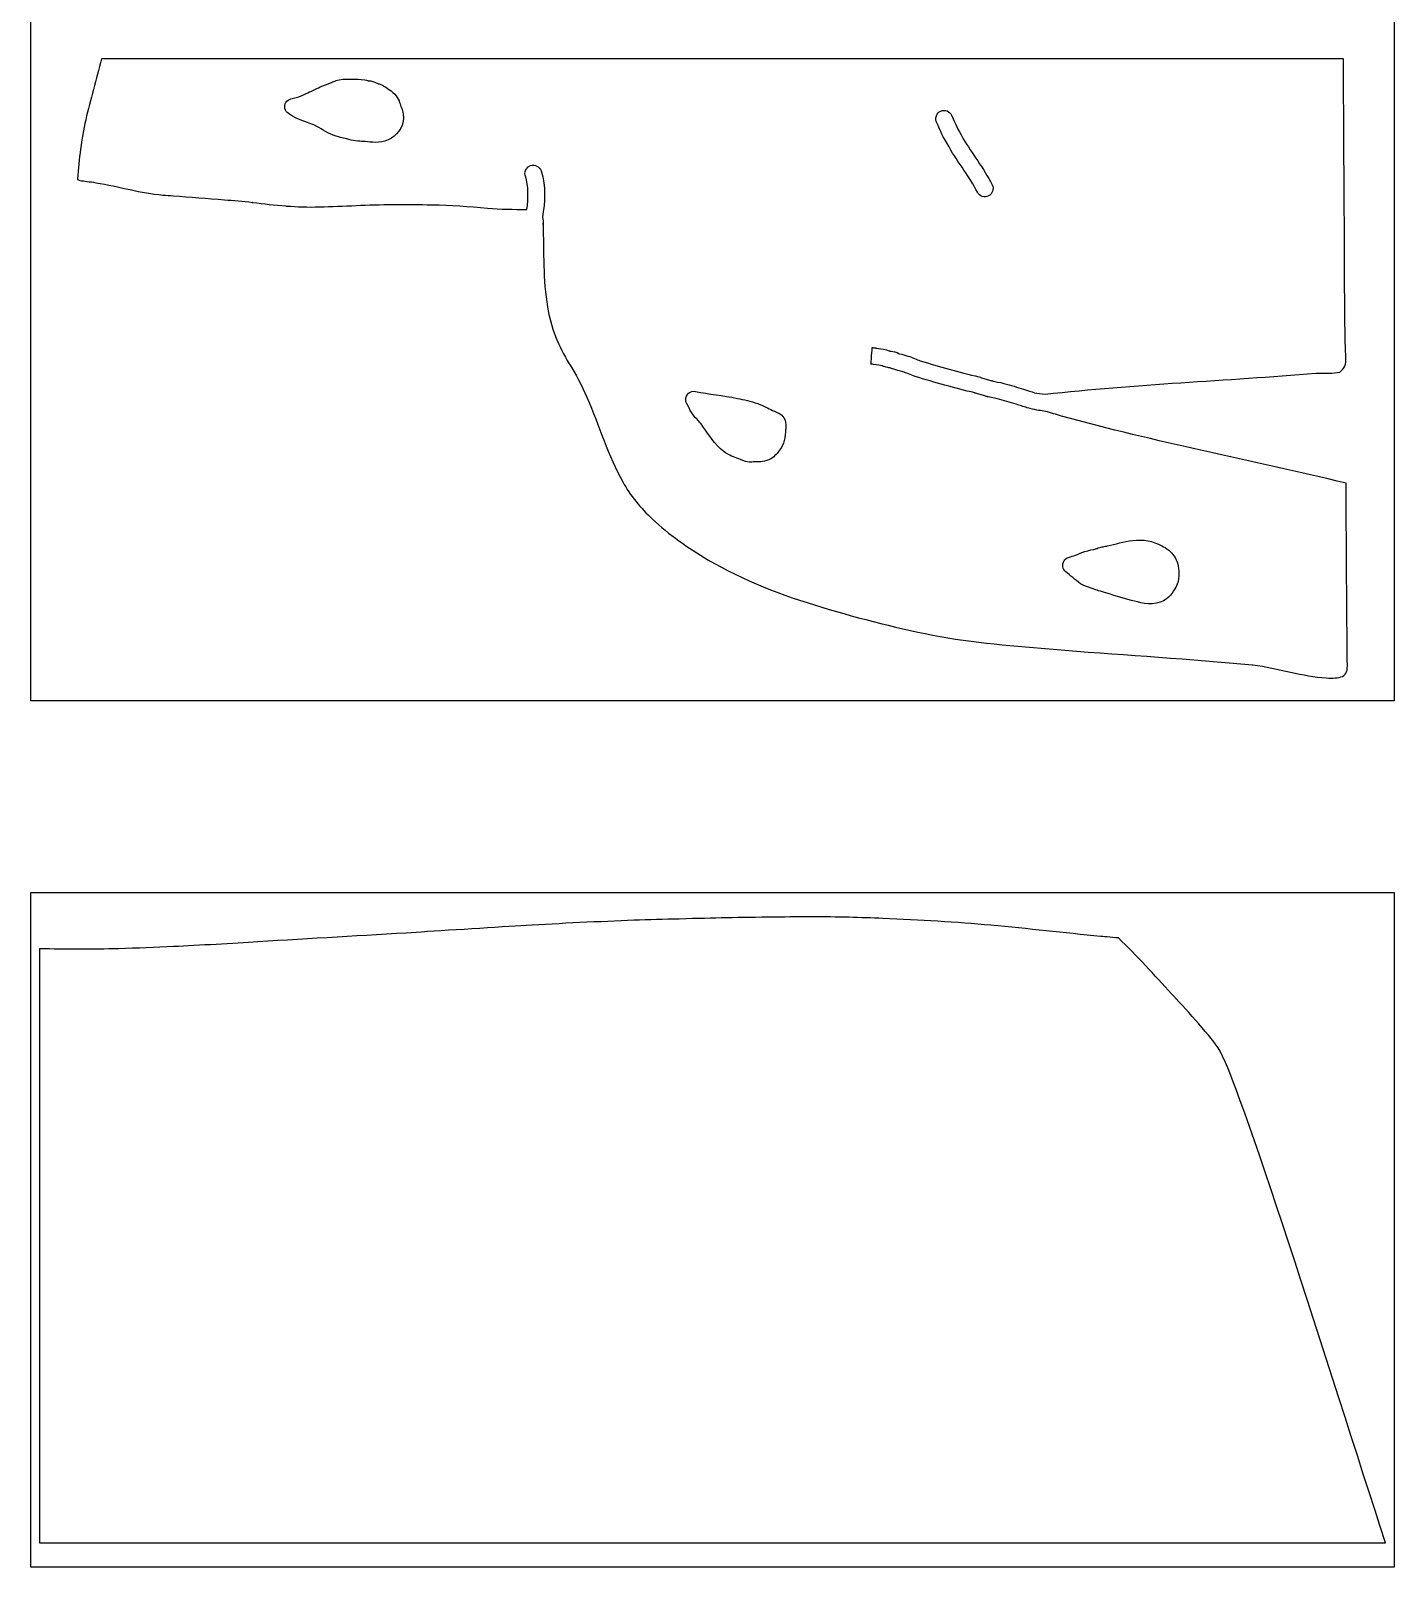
# Model space of a CAD drawing. Header units: millimetres. Extents: x -1461 to -1025, y 571 to 3922.
# Drawn here: x -1421 to -1025, y 1404.7 to 1851 of the extents above; entities that cross this region are included whole.
import ezdxf

# ---------------------------------------------------------------- set-up
doc = ezdxf.new("R2010")
doc.units = ezdxf.units.MM
doc.layers.add('Calque_1', color=7, linetype='CONTINUOUS')

msp = doc.modelspace()

# ---------------------------------------------------------------- linework, layer by layer
at = {"layer": 'Calque_1', "color": 5}
for points in [[(-1421.0135, 1972.3532), (-1221.0133, 1972.3532), (-1025.0134, 1972.3532), (-1025.0134, 1656.3533), (-1421.0135, 1656.3533)], [(-1421.0135, 1600.7278), (-1025.0134, 1600.7278), (-1025.0134, 1404.7279), (-1421.0135, 1404.7279)]]:
    msp.add_lwpolyline(points, close=True, dxfattribs=at)
at = {"layer": 'Calque_1', "color": 7}
for points in [[(-1039.7801, 1842.8404), (-1400.4201, 1842.8404)], [(-1347.1832, 1828.4169), (-1347.1827, 1828.4169)], [(-1407.3894, 1807.8011), (-1407.3794, 1807.8001)], [(-1407.3846, 1807.7991), (-1407.3894, 1807.8011)], [(-1382.6646, 1803.2903), (-1382.6326, 1803.2903), (-1382.6086, 1803.2903)], [(-1364.7451, 1801.9286), (-1364.7351, 1801.9286)], [(-1356.6519, 1801.1705), (-1356.6799, 1801.1705)], [(-1337.2139, 1799.8619), (-1337.1899, 1799.8619), (-1337.1619, 1799.8619)], [(-1304.4631, 1800.4624), (-1304.4501, 1800.4624)], [(-1288.3756, 1799.4795), (-1288.3496, 1799.4795)], [(-1272.4225, 1796.8957), (-1272.4125, 1796.8797)], [(-1272.195, 1795.1574), (-1272.231, 1794.696)], [(-1272.193, 1795.005), (-1272.195, 1795.005)], [(-1039.514, 1795.6989), (-1039.514, 1795.7089)], [(-1270.9392, 1770.7955), (-1270.9392, 1770.7855)], [(-1264.598, 1754.2563), (-1264.574, 1754.2173)], [(-1176.9343, 1754.2134), (-1176.9453, 1754.2134), (-1176.9553, 1754.2134), (-1176.9653, 1754.2134), (-1176.9873, 1754.2134)], [(-1230.8027, 1743.8371), (-1230.8038, 1743.836)], [(-1121.6085, 1739.0925), (-1121.6305, 1739.1025)], [(-1240.4757, 1709.1968), (-1240.4657, 1709.1868)], [(-1191.2475, 1683.576), (-1191.2375, 1683.576)], [(-1120.6687, 1671.0755), (-1120.6577, 1671.0755)], [(-1204.7026, 1593.5673), (-1204.7026, 1593.5675)], [(-1418.4534, 1584.3326), (-1418.4534, 1411.8196), (-1027.5734, 1411.8196)]]:
    msp.add_lwpolyline(points, dxfattribs=at)
for points in [[(-1347.1832, 1828.4169)], [(-1158.1436, 1825.723)], [(-1224.3426, 1697.3622)], [(-1121.2518, 1695.3439)]]:
    msp.add_lwpolyline(points, close=True, dxfattribs=at)
for points in [[(-1400.4201, 1842.8404), (-1401.9578, 1836.9058), (-1403.603, 1831.0217), (-1405.0483, 1825.1583)], [(-1039.514, 1795.7089), (-1039.598, 1811.4192), (-1039.6927, 1827.1299), (-1039.7801, 1842.8404)], [(-1338.6768, 1833.8264), (-1338.256, 1834.0279), (-1337.6967, 1834.374), (-1336.9301, 1834.7194)], [(-1336.9301, 1834.7194), (-1335.8753, 1835.1945), (-1334.8679, 1835.5355), (-1333.9871, 1835.8733)], [(-1333.9871, 1835.8733), (-1333.9311, 1835.8943), (-1333.4608, 1836.0908), (-1333.0011, 1836.2722)], [(-1333.0011, 1836.2722), (-1332.5414, 1836.4536), (-1332.1937, 1836.6334), (-1331.4638, 1836.7725)], [(-1331.4638, 1836.7725), (-1329.9003, 1837.0703), (-1328.5672, 1836.9022), (-1327.6495, 1836.9022)], [(-1327.6495, 1836.9022), (-1326.6464, 1836.9022), (-1325.4047, 1836.9902), (-1323.9727, 1836.7544)], [(-1323.9727, 1836.7544), (-1323.3174, 1836.6464), (-1322.9952, 1836.5111), (-1322.9749, 1836.5068)], [(-1322.9749, 1836.5068), (-1322.9599, 1836.5068), (-1322.4934, 1836.5318), (-1321.6535, 1836.2759)], [(-1321.6535, 1836.2759), (-1320.824, 1836.0226), (-1320.3699, 1835.7304), (-1320.1962, 1835.6619)], [(-1320.1962, 1835.6619), (-1320.1272, 1835.6349), (-1319.6262, 1835.5669), (-1318.8304, 1835.1576)], [(-1318.8304, 1835.1576), (-1318.0739, 1834.7682), (-1317.5933, 1834.3679), (-1317.2739, 1834.1566)], [(-1347.1827, 1828.4169), (-1347.460755, 1829.668908), (-1346.705429, 1830.918316), (-1345.4676, 1831.2539)], [(-1345.4676, 1831.2539), (-1344.3602, 1831.5539), (-1343.3485, 1831.7799), (-1342.4708, 1832.0622)], [(-1342.4708, 1832.0622), (-1342.2414, 1832.1362), (-1341.5435, 1832.5703), (-1340.5449, 1833.014)], [(-1340.5449, 1833.014), (-1339.7411, 1833.3712), (-1339.4069, 1833.4901), (-1339.3486, 1833.5106)], [(-1339.3486, 1833.5106), (-1339.2906, 1833.5316), (-1339.3706, 1833.4946), (-1338.6768, 1833.8264)], [(-1317.2739, 1834.1566), (-1316.7254, 1833.7939), (-1316.0124, 1833.3732), (-1315.2927, 1832.5908)], [(-1315.2927, 1832.5908), (-1314.0979, 1831.292), (-1313.7768, 1829.8867), (-1313.4804, 1829.0086)], [(-1346.1755, 1826.9431), (-1346.688411, 1827.286518), (-1347.049302, 1827.814335), (-1347.1832, 1828.4169)], [(-1337.9042, 1823.2369), (-1340.0539, 1824.4109), (-1343.1106, 1824.8918), (-1346.1755, 1826.9431)], [(-1312.8127, 1826.8061), (-1312.3097, 1823.7575), (-1314.1461, 1821.1852), (-1316.2492, 1819.8221)], [(-1313.4804, 1829.0086), (-1313.3285, 1828.5583), (-1313.4514, 1828.8932), (-1313.2447, 1828.4613)], [(-1313.2447, 1828.4613), (-1313.0381, 1828.0295), (-1312.9349, 1827.5472), (-1312.8127, 1826.8061)], [(-1157.9477, 1824.4957), (-1158.119631, 1824.880502), (-1158.187196, 1825.303796), (-1158.1436, 1825.723)], [(-1158.1436, 1825.723), (-1158.121864, 1825.931594), (-1158.07288, 1826.136438), (-1157.9979, 1826.3323)], [(-1157.9979, 1826.3323), (-1157.770527, 1826.926664), (-1157.316408, 1827.406393), (-1156.7354, 1827.666)], [(-1156.7354, 1827.666), (-1156.154171, 1827.925629), (-1155.493605, 1827.943708), (-1154.899045, 1827.716258)], [(-1154.899045, 1827.716258), (-1154.304485, 1827.488809), (-1153.824644, 1827.034467), (-1153.5651, 1826.4532)], [(-1153.5651, 1826.4532), (-1152.1689, 1823.3269), (-1152.0862, 1822.952), (-1150.1756, 1819.6567)], [(-1405.0483, 1825.1583), (-1406.2915, 1819.5256), (-1407.0653, 1813.7845), (-1407.3846, 1808.0187)], [(-1332.3309, 1820.3652), (-1334.786, 1821.1636), (-1336.2782, 1822.3488), (-1337.9042, 1823.2369)], [(-1154.3283, 1817.2496), (-1156.2943, 1820.6403), (-1156.5784, 1821.4297), (-1157.9477, 1824.4957)], [(-1330.161, 1819.8546), (-1330.6374, 1819.9734), (-1331.3845, 1820.0575), (-1332.3309, 1820.3652)], [(-1327.9658, 1819.2748), (-1328.9238, 1819.4561), (-1329.6386, 1819.7244), (-1330.161, 1819.8546)], [(-1323.2188, 1818.7498), (-1324.8013, 1818.8905), (-1326.0783, 1818.9176), (-1327.9658, 1819.2748)], [(-1316.2492, 1819.8221), (-1318.7438, 1818.2052), (-1321.3763, 1818.586), (-1323.2188, 1818.7498)], [(-1146.0792, 1804.0923), (-1148.2961, 1808.4692), (-1151.576, 1812.5026), (-1154.3283, 1817.2496)], [(-1150.1756, 1819.6567), (-1147.6778, 1815.3489), (-1144.3232, 1811.2482), (-1141.7973, 1806.2611)], [(-1275.8305, 1811.8343), (-1275.225542, 1812.032367), (-1274.566678, 1811.981988), (-1273.998866, 1811.694247)], [(-1407.3846, 1808.0187), (-1407.3846, 1807.9577), (-1407.3842, 1807.8669), (-1407.3846, 1807.7991)], [(-1407.3794, 1807.8001), (-1407.3044, 1807.7641), (-1407.1324, 1807.6426), (-1406.7195, 1807.5427)], [(-1406.7195, 1807.5427), (-1405.491, 1807.2671), (-1403.9138, 1807.2367), (-1402.0733, 1806.8704)], [(-1277.4805, 1809.4226), (-1277.53967, 1810.507272), (-1276.862911, 1811.496448), (-1275.8305, 1811.8343)], [(-1277.3648, 1808.8071), (-1277.430085, 1809.006332), (-1277.468983, 1809.21326), (-1277.4805, 1809.4226)], [(-1276.9452, 1799.1255), (-1276.4434, 1802.5103), (-1276.3817, 1805.8035), (-1277.3648, 1808.8071)], [(-1273.998866, 1811.694247), (-1273.431054, 1811.406506), (-1273.000813, 1810.904976), (-1272.8028, 1810.3)], [(-1272.8028, 1810.3), (-1271.3162, 1805.758), (-1271.6523, 1801.1382), (-1272.4225, 1796.8957)], [(-1402.0733, 1806.8704), (-1395.2847, 1805.777), (-1388.9509, 1803.8007), (-1382.6646, 1803.2903)], [(-1382.6086, 1803.2903), (-1381.6443, 1803.2023), (-1380.6269, 1803.1464), (-1379.6295, 1803.0831)], [(-1379.6295, 1803.0831), (-1374.7214, 1802.7117), (-1369.7543, 1802.3374), (-1364.7451, 1801.9286)], [(-1144.685288, 1802.895802), (-1145.290216, 1803.093994), (-1145.791627, 1803.524392), (-1146.0792, 1804.0923)], [(-1142.8536, 1803.0355), (-1143.421475, 1802.747862), (-1144.08036, 1802.69761), (-1144.685288, 1802.895802)], [(-1141.657396, 1804.42953), (-1141.855491, 1803.82461), (-1142.28578, 1803.323162), (-1142.8536, 1803.0355)], [(-1141.7973, 1806.2611), (-1141.509626, 1805.693286), (-1141.4593, 1805.034449), (-1141.657396, 1804.42953)], [(-1364.7351, 1801.9286), (-1362.1159, 1801.7155), (-1359.4129, 1801.5538), (-1356.6519, 1801.1705)], [(-1356.6799, 1801.1705), (-1356.6359, 1801.1605), (-1356.5919, 1801.1605), (-1356.5481, 1801.1545)], [(-1356.5481, 1801.1545), (-1353.3259, 1800.7487), (-1350.1195, 1800.3687), (-1346.9321, 1800.1179)], [(-1346.9321, 1800.1179), (-1346.8931, 1800.1179), (-1346.8551, 1800.1179), (-1346.8164, 1800.1079)], [(-1346.8164, 1800.1079), (-1343.5951, 1799.8575), (-1340.393, 1799.7392), (-1337.2139, 1799.8619)], [(-1337.1619, 1799.8619), (-1330.0981, 1800.055), (-1322.9738, 1800.4933), (-1315.7694, 1800.5637)], [(-1315.7694, 1800.5637), (-1311.9589, 1800.6177), (-1308.1899, 1800.5177), (-1304.4631, 1800.4624)], [(-1304.4501, 1800.4624), (-1299.0901, 1800.3547), (-1293.7245, 1800.0461), (-1288.3756, 1799.4795)], [(-1288.3496, 1799.4795), (-1284.5645, 1799.1746), (-1280.7557, 1799.109), (-1276.9452, 1799.1255)], [(-1272.4125, 1796.8797), (-1272.1593, 1796.1923), (-1272.1242, 1795.5901), (-1272.1908, 1795.0059)], [(-1272.1908, 1795.0059), (-1272.0345, 1786.7396), (-1272.2358, 1778.6084), (-1270.9392, 1770.7955)], [(-1272.231, 1794.696), (-1272.213, 1794.7983), (-1272.205, 1794.9018), (-1272.193, 1795.005)], [(-1272.195, 1795.005), (-1272.196, 1795.056), (-1272.196, 1795.1064), (-1272.195, 1795.1574)], [(-1039.1259, 1756.2212), (-1039.5359, 1769.4257), (-1039.3942, 1782.589), (-1039.514, 1795.6989)], [(-1270.9392, 1770.7855), (-1269.988, 1764.9565), (-1267.7403, 1759.3291), (-1264.598, 1754.2563)], [(-1176.9873, 1754.2134), (-1177.0023, 1754.2234), (-1176.6017, 1758.9805), (-1176.6017, 1758.9805)], [(-1176.6017, 1758.9805), (-1176.4375, 1758.9805), (-1176.382, 1758.9635), (-1176.2581, 1758.9555)], [(-1176.2581, 1758.9555), (-1175.7698, 1758.9235), (-1175.505, 1758.8585), (-1175.6354, 1758.8665)], [(-1175.6354, 1758.8665), (-1175.61492, 1758.856457), (-1175.594585, 1758.846123), (-1175.5744, 1758.8355)], [(-1175.5744, 1758.8355), (-1175.4754, 1758.8165), (-1175.3965, 1758.8045), (-1175.2866, 1758.7815)], [(-1175.2866, 1758.7815), (-1174.747, 1758.6673), (-1173.7645, 1758.6845), (-1172.4563, 1758.2994)], [(-1264.574, 1754.2173), (-1262.7795, 1751.1949), (-1260.9322, 1748.0583), (-1259.5133, 1744.5987)], [(-1176.8923, 1754.2034), (-1176.9113, 1754.2034), (-1176.9253, 1754.2034), (-1176.9343, 1754.2134)], [(-1176.7347, 1754.1774), (-1176.8007, 1754.1884), (-1176.855, 1754.1974), (-1176.8923, 1754.2034)], [(-1176.2768, 1754.0924), (-1176.4261, 1754.1244), (-1176.6028, 1754.1554), (-1176.7347, 1754.1774)], [(-1173.8062, 1753.7012), (-1174.2294, 1753.8256), (-1175.0656, 1753.8359), (-1176.2768, 1754.0924)], [(-1172.4563, 1758.2994), (-1172.1162, 1758.1994), (-1171.9231, 1758.1411), (-1171.6966, 1758.0534)], [(-1171.6966, 1758.0534), (-1171.6496, 1758.0354), (-1171.5571, 1757.9824), (-1171.4992, 1757.9574)], [(-1171.4992, 1757.9574), (-1171.4582, 1757.9464), (-1171.4992, 1757.9573), (-1171.3705, 1757.9254)], [(-1171.3705, 1757.9254), (-1171.4465, 1757.9444), (-1170.999, 1757.9754), (-1170.0828, 1757.7404)], [(-1170.0828, 1757.7404), (-1169.1253, 1757.495), (-1168.9094, 1757.2591), (-1169.3216, 1757.4118)], [(-1169.3216, 1757.4118), (-1168.5853, 1757.1391), (-1167.5172, 1756.9542), (-1166.2473, 1756.5266)], [(-1166.2473, 1756.5266), (-1164.8777, 1756.0655), (-1163.7042, 1755.5291), (-1162.6625, 1755.1861)], [(-1162.6625, 1755.1861), (-1157.1499, 1753.3709), (-1151.4257, 1751.9395), (-1145.6703, 1750.468)], [(-1040.863, 1751.8835), (-1039.638, 1752.6098), (-1038.8252, 1754.4108), (-1039.0889, 1755.8677)], [(-1039.0889, 1755.8677), (-1039.109953, 1755.984457), (-1039.12232, 1756.102614), (-1039.1259, 1756.2212)], [(-1173.5447, 1753.6202), (-1173.5907, 1753.6352), (-1173.6107, 1753.6432), (-1173.8062, 1753.7012)], [(-1173.1643, 1753.4517), (-1173.2433, 1753.4787), (-1173.3723, 1753.5277), (-1173.5447, 1753.6202)], [(-1172.5354, 1753.276), (-1172.8055, 1753.344), (-1172.921, 1753.368), (-1173.1643, 1753.4517)], [(-1171.4409, 1753.0941), (-1171.611, 1753.0941), (-1171.9236, 1753.1221), (-1172.5354, 1753.276)], [(-1170.9846, 1752.9168), (-1171.2561, 1753.0174), (-1171.3364, 1753.0513), (-1171.4409, 1753.0941)], [(-1167.775, 1751.9836), (-1168.5596, 1752.2478), (-1169.6798, 1752.4336), (-1170.9846, 1752.9168)], [(-1164.1602, 1750.6333), (-1165.5437, 1751.0888), (-1166.7263, 1751.6305), (-1167.775, 1751.9836)], [(-1146.8553, 1745.8237), (-1152.5931, 1747.2907), (-1158.4232, 1748.7443), (-1164.1602, 1750.6333)], [(-1145.6703, 1750.468), (-1145.3713, 1750.392), (-1145.2476, 1750.3479), (-1144.8766, 1750.237)], [(-1144.8766, 1750.237), (-1144.5057, 1750.1262), (-1144.0384, 1749.9857), (-1143.5759, 1749.8464)], [(-1143.5759, 1749.8464), (-1143.1134, 1749.707), (-1142.6556, 1749.5686), (-1142.3072, 1749.4639)], [(-1142.3072, 1749.4639), (-1142.1329, 1749.4119), (-1141.9861, 1749.3679), (-1141.8819, 1749.3368)], [(-1126.4092, 1745.4387), (-1100.1728, 1748.3678), (-1073.8693, 1749.361), (-1047.7623, 1751.552)], [(-1047.7623, 1751.552), (-1047.714178, 1751.55679), (-1047.665923, 1751.560125), (-1047.6176, 1751.562)], [(-1047.6176, 1751.562), (-1044.9808, 1751.623), (-1042.7117, 1751.438), (-1040.863, 1751.8835)], [(-1230.8038, 1743.836), (-1230.827045, 1744.573329), (-1230.509946, 1745.280393), (-1229.943883, 1745.753433)], [(-1229.943883, 1745.753433), (-1229.37782, 1746.226473), (-1228.625676, 1746.41294), (-1227.9042, 1746.2591)], [(-1227.9042, 1746.2591), (-1224.0837, 1745.4448), (-1219.9933, 1745.1015), (-1215.7876, 1744.2396)], [(-1146.2471, 1745.6439), (-1146.6104, 1745.7525), (-1147.0223, 1745.8665), (-1146.8553, 1745.8237)], [(-1144.9568, 1745.2563), (-1145.4184, 1745.3954), (-1145.8838, 1745.5353), (-1146.2471, 1745.6439)], [(-1143.685, 1744.8729), (-1144.0378, 1744.9789), (-1144.4952, 1745.1173), (-1144.9568, 1745.2563)], [(-1141.8819, 1749.3368), (-1141.7777, 1749.3058), (-1141.5339, 1749.2458), (-1141.7969, 1749.3098)], [(-1141.7969, 1749.3098), (-1140.8257, 1749.0707), (-1139.667, 1748.9062), (-1138.3759, 1748.578)], [(-1138.3759, 1748.578), (-1136.3661, 1748.0672), (-1134.4861, 1747.4251), (-1132.6749, 1746.8763)], [(-1132.6749, 1746.8763), (-1131.4945, 1746.5187), (-1130.4456, 1746.1366), (-1129.4829, 1745.881)], [(-1129.4829, 1745.881), (-1128.6651, 1745.6638), (-1127.5972, 1745.6063), (-1126.4092, 1745.4387)], [(-1259.5133, 1744.5987), (-1255.8301, 1736.1602), (-1253.3359, 1727.5158), (-1249.0891, 1719.9718)], [(-1230.5273, 1742.7943), (-1230.69702, 1743.116507), (-1230.791197, 1743.473109), (-1230.8027, 1743.8371)], [(-1229.0561, 1740.0043), (-1229.6152, 1740.9862), (-1230.0738, 1741.9335), (-1230.5273, 1742.7943)], [(-1215.7876, 1744.2396), (-1213.9438, 1743.8618), (-1211.8887, 1743.5076), (-1209.8019, 1742.7069)], [(-1209.8019, 1742.7069), (-1208.3489, 1742.1493), (-1206.7155, 1741.2947), (-1205.5805, 1740.7375)], [(-1205.5805, 1740.7375), (-1205.7772, 1740.8345), (-1205.1023, 1740.5316), (-1204.6023, 1740.307)], [(-1143.2452, 1744.7416), (-1143.3586, 1744.7756), (-1143.5085, 1744.8196), (-1143.685, 1744.8729)], [(-1142.9409, 1744.6556), (-1143.237, 1744.7286), (-1143.1317, 1744.7086), (-1143.2452, 1744.7416)], [(-1139.555, 1743.9322), (-1140.5127, 1744.1756), (-1141.6591, 1744.3401), (-1142.9409, 1744.6556)], [(-1134.0628, 1742.2889), (-1135.9781, 1742.8692), (-1137.791, 1743.4838), (-1139.555, 1743.9322)], [(-1130.7111, 1741.2481), (-1131.9567, 1741.5788), (-1133.0565, 1741.9839), (-1134.0628, 1742.2889)], [(-1126.2881, 1740.445), (-1127.4958, 1740.6519), (-1128.9601, 1740.7831), (-1130.7111, 1741.2481)], [(-1227.5016, 1738.2969), (-1227.4416, 1738.2229), (-1228.2709, 1738.6248), (-1229.0561, 1740.0043)], [(-1227.0303, 1737.5698), (-1227.4789, 1738.1455), (-1227.5975, 1738.4146), (-1227.5016, 1738.2969)], [(-1226.3451, 1736.8086), (-1226.4927, 1736.9618), (-1226.719, 1737.1701), (-1227.0303, 1737.5698)], [(-1225.5984, 1735.8066), (-1225.8481, 1736.1414), (-1226.0967, 1736.4755), (-1226.3451, 1736.8086)], [(-1204.6023, 1740.307), (-1204.3524, 1740.1948), (-1204.0974, 1740.0775), (-1203.8514, 1739.9536)], [(-1203.8514, 1739.9536), (-1203.6053, 1739.8296), (-1203.5374, 1739.9366), (-1202.8876, 1739.3185)], [(-1202.8876, 1739.3185), (-1201.8691, 1738.3498), (-1201.8043, 1737.3492), (-1201.7507, 1736.654)], [(-1201.7507, 1736.654), (-1201.6977, 1735.9589), (-1201.7508, 1735.3885), (-1201.7677, 1735.1254)], [(-1121.6305, 1739.1025), (-1123.1831, 1739.5498), (-1124.7354, 1739.9976), (-1126.2881, 1740.445)], [(-1039.0239, 1719.6141), (-1066.3988, 1726.2698), (-1094.2363, 1731.4843), (-1121.6085, 1739.0925)], [(-1219.7378, 1728.7734), (-1222.4483, 1730.8061), (-1224.1568, 1733.8359), (-1225.5984, 1735.8066)], [(-1201.7677, 1735.1254), (-1201.8803, 1733.1868), (-1202.0633, 1730.8831), (-1203.8053, 1728.7956)], [(-1215.3794, 1726.6728), (-1216.7939, 1727.2001), (-1218.0941, 1727.5408), (-1219.7378, 1728.7734)], [(-1203.8053, 1728.7956), (-1204.3517, 1728.1408), (-1205.1434, 1727.0732), (-1206.6144, 1726.4211)], [(-1212.3594, 1725.7328), (-1213.884, 1725.8634), (-1214.8062, 1726.4591), (-1215.3794, 1726.6728)], [(-1210.9564, 1725.8218), (-1211.2442, 1725.7568), (-1211.8698, 1725.6904), (-1212.3594, 1725.7328)], [(-1210.9144, 1725.8118), (-1210.9574, 1725.8118), (-1210.9544, 1725.8218), (-1210.9564, 1725.8218)], [(-1206.6144, 1726.4211), (-1208.342, 1725.6552), (-1209.8754, 1725.8145), (-1210.9144, 1725.8118)], [(-1249.0891, 1719.9718), (-1246.8436, 1715.9807), (-1243.8721, 1712.3753), (-1240.4757, 1709.1968)], [(-1038.6565, 1670.0982), (-1038.8224, 1686.6076), (-1038.9134, 1703.113), (-1039.0239, 1719.6141)], [(-1240.4657, 1709.1868), (-1235.6602, 1704.6425), (-1230.1295, 1700.8202), (-1224.3426, 1697.3622)], [(-1114.8739, 1699.7405), (-1113.6456, 1700.1361), (-1112.5982, 1700.3019), (-1111.7196, 1700.5317)], [(-1111.7196, 1700.5317), (-1111.576, 1700.5697), (-1111.1917, 1700.7434), (-1110.5289, 1700.9275)], [(-1110.5289, 1700.9275), (-1109.9828, 1701.0792), (-1109.7344, 1701.1041), (-1109.2463, 1701.2004)], [(-1109.2463, 1701.2004), (-1108.7584, 1701.2964), (-1108.0935, 1701.4321), (-1108.2722, 1701.3921)], [(-1108.2722, 1701.3921), (-1106.0563, 1701.8889), (-1103.67, 1702.6716), (-1100.9404, 1702.9718)], [(-1100.9404, 1702.9718), (-1097.9593, 1703.2998), (-1095.1984, 1702.8958), (-1092.4696, 1701.3802)], [(-1092.4696, 1701.3802), (-1091.998, 1701.1181), (-1091.2618, 1700.7446), (-1090.5012, 1700.1064)], [(-1224.3426, 1697.3622), (-1214.0669, 1691.3197), (-1202.7863, 1687.0137), (-1191.2475, 1683.576)], [(-1121.2518, 1695.3439), (-1121.453998, 1696.533653), (-1120.741373, 1697.688538), (-1119.5873, 1698.0414)], [(-1119.5873, 1698.0414), (-1118.8473, 1698.2675), (-1118.1684, 1698.4544), (-1117.5673, 1698.6574)], [(-1117.5673, 1698.6574), (-1116.9464, 1698.8671), (-1116.0917, 1699.3484), (-1114.8739, 1699.7405)], [(-1090.5012, 1700.1064), (-1089.3028, 1699.1009), (-1088.4979, 1697.97), (-1087.9732, 1696.4358)], [(-1087.9732, 1696.4358), (-1087.6035, 1695.3546), (-1087.566, 1694.363), (-1087.5825, 1693.3197)], [(-1120.3971, 1693.8814), (-1120.850272, 1694.248826), (-1121.154108, 1694.768728), (-1121.2518, 1695.3439)], [(-1116.0976, 1690.4062), (-1117.7728, 1691.5574), (-1119.1129, 1692.8404), (-1120.3971, 1693.8814)], [(-1087.5825, 1693.3197), (-1087.5995, 1692.2764), (-1087.6775, 1691.3077), (-1088.028, 1690.2946)], [(-1113.8119, 1689.4243), (-1114.1205, 1689.545), (-1115.0036, 1689.6545), (-1116.0976, 1690.4062)], [(-1109.4396, 1687.9433), (-1112.0863, 1688.7517), (-1111.3024, 1688.4436), (-1113.8119, 1689.4243)], [(-1101.331, 1685.5672), (-1104.1101, 1686.286), (-1106.7885, 1687.1336), (-1109.4396, 1687.9433)], [(-1088.4889, 1689.414), (-1089.2327, 1688.0857), (-1090.3395, 1685.9242), (-1092.8737, 1685.0443)], [(-1088.028, 1690.2946), (-1088.3015, 1689.5047), (-1088.5742, 1689.2617), (-1088.4889, 1689.414)], [(-1191.2375, 1683.576), (-1179.9357, 1680.1572), (-1168.4753, 1677.2736), (-1156.8939, 1675.0452)], [(-1092.8737, 1685.0443), (-1096.1519, 1683.9061), (-1099.2125, 1685.0193), (-1101.331, 1685.5672)], [(-1156.8939, 1675.0452), (-1145.0081, 1672.9638), (-1132.8651, 1672.103), (-1120.6687, 1671.0755)], [(-1120.6577, 1671.0755), (-1102.553, 1669.6354), (-1084.3677, 1668.5846), (-1066.1922, 1666.8386)], [(-1038.8182, 1664.9518), (-1038.4908, 1666.1823), (-1038.7106, 1667.9079), (-1038.6565, 1670.0982)], [(-1066.1922, 1666.8386), (-1066.173161, 1666.835496), (-1066.154159, 1666.832162), (-1066.1352, 1666.8286)], [(-1066.1352, 1666.8286), (-1058.5347, 1665.9128), (-1051.6069, 1663.4545), (-1044.7494, 1663.035)], [(-1040.0893, 1663.4923), (-1039.4415, 1663.7905), (-1038.9517, 1664.3702), (-1038.8402, 1664.8638)], [(-1038.8402, 1664.8638), (-1038.833422, 1664.893269), (-1038.826087, 1664.922608), (-1038.8182, 1664.9518)], [(-1044.7494, 1663.035), (-1042.8706, 1662.938), (-1041.2497, 1662.974), (-1040.0893, 1663.4923)], [(-1204.7026, 1593.5675), (-1215.8595, 1593.4371), (-1221.969, 1593.3041), (-1232.6916, 1593.0167)], [(-1183.3262, 1593.5083), (-1190.7918, 1593.6824), (-1197.1802, 1593.6556), (-1204.7026, 1593.5673)], [(-1173.4983, 1593.1693), (-1176.7506, 1593.3087), (-1180.0262, 1593.4313), (-1183.3262, 1593.5083)], [(-1309.0947, 1589.129), (-1324.344, 1588.1738), (-1339.7121, 1587.3078), (-1355.018, 1586.3928)], [(-1277.1659, 1591.1367), (-1284.4453, 1590.7101), (-1301.157, 1589.6263), (-1309.0947, 1589.129)], [(-1245.8707, 1592.6358), (-1255.4063, 1592.2776), (-1267.5757, 1591.6987), (-1277.1659, 1591.1367)], [(-1232.6916, 1593.0167), (-1237.0906, 1592.8987), (-1241.506, 1592.7998), (-1245.8707, 1592.6358)], [(-1142.1581, 1591.187), (-1152.1652, 1592.0905), (-1162.838, 1592.7123), (-1173.4983, 1593.1693)], [(-1110.2293, 1587.9686), (-1120.9637, 1588.9966), (-1131.3176, 1590.2082), (-1142.1581, 1591.187)], [(-1395.4615, 1584.3856), (-1403.259, 1584.1406), (-1410.8463, 1584.2876), (-1418.4534, 1584.3326)], [(-1379.5199, 1584.9954), (-1384.8019, 1584.7589), (-1390.1191, 1584.5535), (-1395.4615, 1584.3856)], [(-1355.018, 1586.3928), (-1362.0787, 1585.9707), (-1372.2517, 1585.3209), (-1379.5199, 1584.9954)], [(-1105.1061, 1587.5019), (-1107.1482, 1587.688), (-1110.0744, 1587.9537), (-1110.2293, 1587.9686)], [(-1089.6973, 1571.3138), (-1094.7179, 1576.7541), (-1099.754, 1582.341), (-1105.1061, 1587.5019)], [(-1076.1555, 1555.5948), (-1079.0262, 1559.7479), (-1086.3182, 1567.6522), (-1089.6973, 1571.3138)], [(-1027.5734, 1411.8196), (-1043.524, 1461.1256), (-1070.4936, 1547.4039), (-1076.1555, 1555.5948)]]:
    msp.add_open_spline(points, degree=3, dxfattribs=at)

doc.saveas('drawing.dxf')
